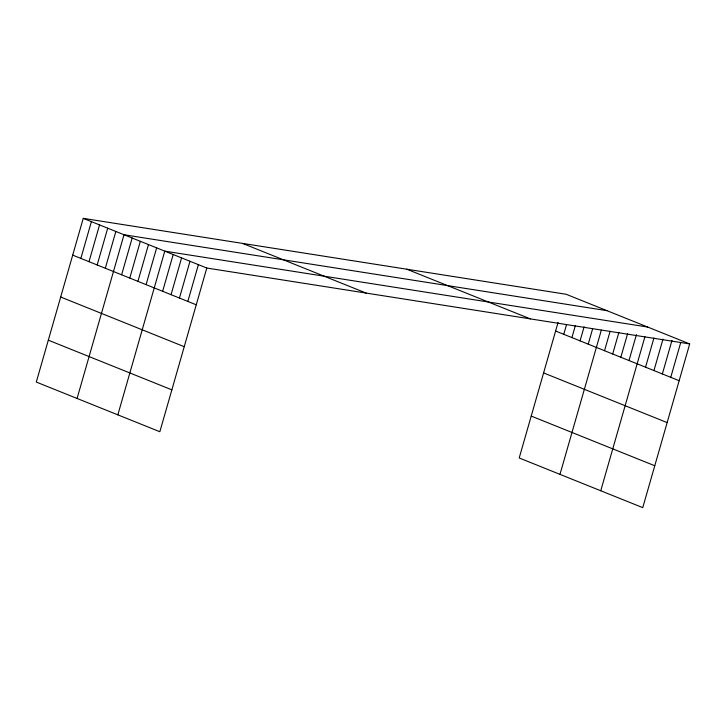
<?xml version="1.0" encoding="UTF-8"?>
<svg xmlns="http://www.w3.org/2000/svg" width="726" height="726" viewBox="0 0 726 726"><rect width="100%" height="100%" fill="white"/><g stroke="black" fill="none" stroke-linecap="round" stroke-linejoin="round"><path stroke-width="1.09" d="M689.7 343.933L566.153 294.266L83.245 218.354L36.3 382.067L159.847 431.734L206.792 268.03L689.7 343.933L642.755 507.646L519.208 457.97L558.085 322.38M80.849 258.411L91.394 221.639M89.008 261.687L99.553 224.915M97.166 264.963L107.702 228.191M105.315 268.239L115.861 231.467M77.074 398.456L124.01 234.752L606.927 310.655M121.623 274.8L132.168 238.028M129.782 278.076L140.327 241.304M137.931 281.352L148.476 244.58M146.089 284.628L156.635 247.865M117.839 414.845L164.784 251.142L647.692 327.045M162.642 291.289L173.187 254.517M171.046 294.665L181.591 257.893M179.449 298.041L189.985 261.269M187.843 301.417L198.389 264.654M563.766 334.314L566.552 324.576M571.916 337.59L575.328 325.693M580.074 340.866L584.103 326.809M588.223 344.142L592.57 329.005M559.982 474.359L601.337 330.121M604.531 350.703L610.112 331.238M612.69 353.979L618.888 332.354M620.839 357.256L627.663 333.47M628.997 360.541L636.439 334.586M600.747 490.758L644.906 336.782M645.55 367.193L653.926 337.989M653.954 370.569L662.947 339.205M662.357 373.944L671.967 340.421M670.751 377.329L680.679 342.717M406.796 269.21L530.343 318.886M555.608 331.038L679.155 380.705M242.602 243.41L366.149 293.077M543.592 372.919L667.149 422.596M83.245 218.354L206.792 268.03M531.223 416.08L654.77 465.756M72.7 255.125L196.247 304.802M60.685 297.016L184.232 346.692M48.315 340.176L171.862 389.844"/></g></svg>
